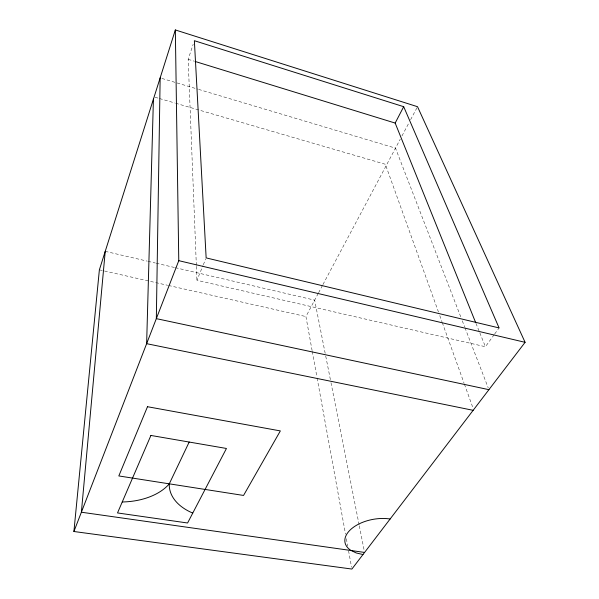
<?xml version="1.0" encoding="UTF-8"?>
<svg xmlns="http://www.w3.org/2000/svg" width="599" height="599" viewBox="0 0 599 599"><rect width="100%" height="100%" fill="white"/><g stroke="black" fill="none" stroke-linecap="round" stroke-linejoin="round"><path stroke-width="0.45" stroke-dasharray="3 2.25" d="M196.345 265.372L188.161 59.316L193.185 44.251M494.16 334.699L485.407 346.731L196.936 280.287L202.964 265.649M203.316 264.788L205.794 258.761M312.109 350.535L305.924 316.564L318.151 293.562M318.593 292.739L322.532 285.334M322.966 284.51L400.244 139.193M401.966 135.943L408.885 122.945M410.607 119.695L417.525 106.704M494.707 333.942L499.087 327.93M99.374 269.842L167.615 285.281M168.529 285.483L305.924 316.564M105.229 251.348L147.114 261.112M148.02 261.321L155.306 263.021M156.219 263.231L174.429 267.476M175.342 267.686L314.655 300.144L325.549 355.192M155.014 97.225L158.608 98.273M159.506 98.535L174.773 102.976M175.664 103.238L386.699 164.665M161.94 78.447L197.73 89.124M198.628 89.393L395.49 148.133L460.923 317.298M188.161 59.316L194.405 61.24M475.965 323.318L479.462 331.988M479.814 332.857L485.407 346.731M462.271 320.787L464.629 326.889M464.966 327.758L488.245 387.927M385.973 166.028L438.49 312.064M439.756 315.583L441.972 321.738M442.287 322.621L464.113 383.323M464.435 384.199L472.97 407.956M325.729 356.106L330.813 381.795M330.992 382.716L359.138 524.911M359.318 525.832L364.402 551.514M312.274 351.448L316.953 377.16M317.118 378.074L345.533 534.158M346.372 538.748L347.712 546.093M348.543 550.691L351.553 567.216M196.382 266.308L196.936 280.287"/><path stroke-width="0.9" d="M160.15 77.907L156.332 318.638L488.919 389.672M153.419 99.164L146.635 343.676L473.143 410.322M105.229 251.348L81.382 512.22L364.581 552.435M73.909 531.508L99.374 269.842L175.335 29.95L417.525 106.704L525.091 342.321L351.89 569.05L73.909 531.508L178.772 260.67L175.335 29.95M122.248 501.969A54.794 33.978 0 0 0 169.277 483.835L189.179 442.047M475.613 322.457L395.168 123.065L403.689 106.689L194.368 40.702L206.146 257.899L499.087 327.93L403.689 106.689M178.772 260.67L525.091 342.321M362.972 554.539L356.18 552.937L350.685 550.264A31.769 17.656 -10.2 0 1 352.294 528.131A31.769 17.656 -10.2 0 1 390.129 518.996M195.296 61.517L395.168 123.065M192.743 513.096A60.971 37.385 -4.9 0 1 169.277 483.835M147.489 406.714L118.819 475.943L243.546 495.448L280.347 430.913L147.489 406.714M150.911 435.451L117.516 512.939L187.584 522.994L226.444 448.464L150.911 435.451"/></g></svg>
